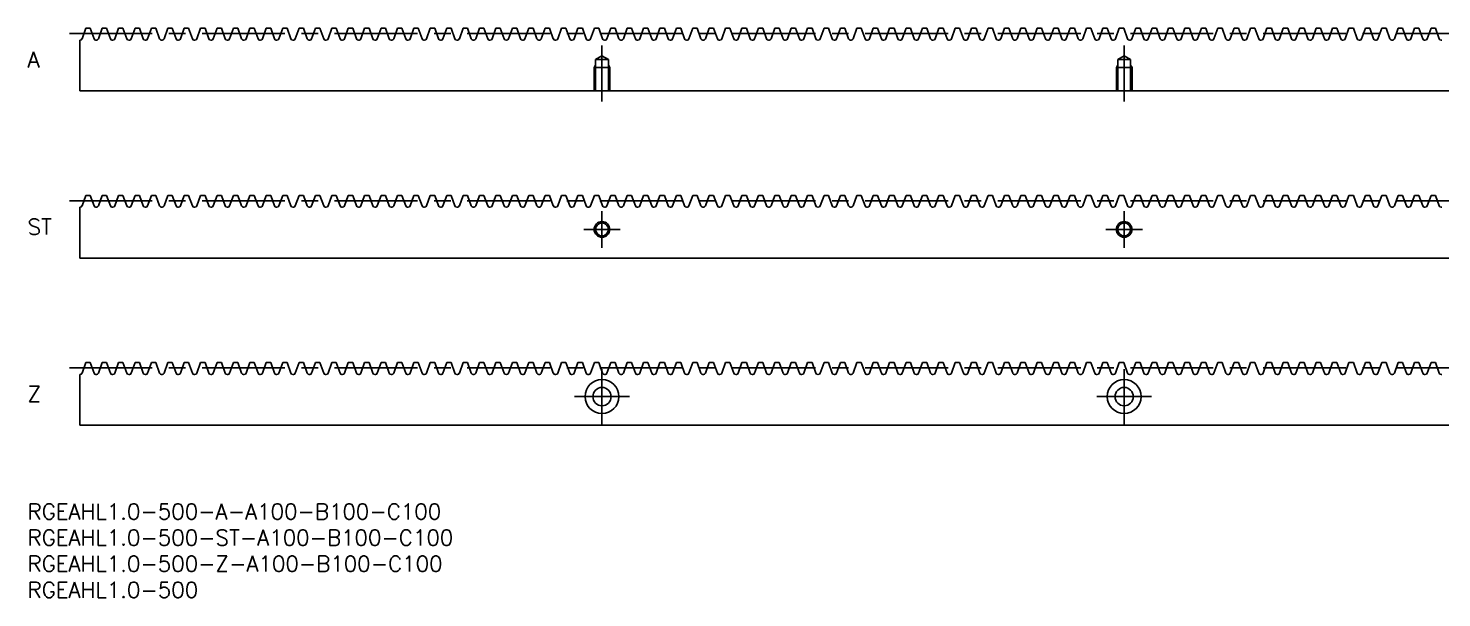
# Model space of a CAD drawing. Extents: x 0 to 537, y -18 to 91.
# Drawn here: x 0.1 to 270.8, y -18 to 91 of the extents above; entities that cross this region are included whole.
import ezdxf

# ---------------------------------------------------------------- set-up
doc = ezdxf.new("R2010")
doc.units = 0
doc.header["$LTSCALE"] = 0.5
doc.linetypes.add('CENTER', pattern=[50.8, 31.75, -6.35, 6.35, -6.35])
doc.linetypes.add('DASHED', pattern=[19.05, 12.7, -6.35])
for name, color, linetype in [('MSM_CENTER', 1, 'CENTER'), ('MSM_CONTINUOUS', 7, 'CONTINUOUS'), ('MSM_DASHED', 4, 'DASHED'), ('MSM_NARROW', 5, 'CONTINUOUS'), ('MSM_PART_NUMBER', 7, 'CONTINUOUS')]:
    doc.layers.add(name, color=color, linetype=linetype)
doc.styles.get("Standard").update_dxf_attribs({"font": 'txt.shx', "height": 3, "bigfont": 'bigfont.shx'})

# ---------------------------------------------------------------- blocks, each defined once
blk = doc.blocks.new('*U2')
at = {"layer": 'MSM_PART_NUMBER'}
blk.add_text('RGEAHL1.0-500-A-A100-B100-C100', height=3, dxfattribs=at).set_placement((0, -3))
blk = doc.blocks.new('*U3')
at = {"layer": 'MSM_PART_NUMBER'}
blk.add_text('RGEAHL1.0-500-ST-A100-B100-C100', height=3, dxfattribs=at).set_placement((0, -8))
blk = doc.blocks.new('*U5')
at = {"layer": 'MSM_PART_NUMBER'}
blk.add_text('Z', height=3, dxfattribs=at).set_placement((0, 19.5))
blk = doc.blocks.new('*U6')
at = {"layer": 'MSM_PART_NUMBER'}
blk.add_text('ST', height=3, dxfattribs=at).set_placement((0, 51.5))
blk = doc.blocks.new('*U7')
at = {"layer": 'MSM_PART_NUMBER'}
blk.add_text('A', height=3, dxfattribs=at).set_placement((0, 83.5))
blk = doc.blocks.new('*U8')
at = {"layer": 'MSM_PART_NUMBER'}
blk.add_text('RGEAHL1.0-500-Z-A100-B100-C100', height=3, dxfattribs=at).set_placement((0, -13))
blk = doc.blocks.new('*U9')
at = {"layer": 'MSM_PART_NUMBER'}
blk.add_text('RGEAHL1.0-500', height=3, dxfattribs=at).set_placement((0, -18))

msp = doc.modelspace()

# ---------------------------------------------------------------- linework, layer by layer
at = {"layer": 'MSM_CENTER'}
for p, q in [((8, 90), (511.51, 90)), ((110, 77), (110, 87.71)), ((210, 77), (210, 87.71)), ((8, 58), (511.51, 58)), ((110, 56), (110, 49)), ((210, 56), (210, 49)), ((106.5, 52.5), (113.5, 52.5)), ((206.5, 52.5), (213.5, 52.5)), ((8, 26), (511.51, 26)), ((110, 25.75), (110, 15.25)), ((210, 25.75), (210, 15.25)), ((104.75, 20.5), (115.25, 20.5)), ((204.75, 20.5), (215.25, 20.5))]:
    msp.add_line(p, q, dxfattribs=at)
at = {"layer": 'MSM_CONTINUOUS'}
for p, q in [((10.42, 89), (11.15, 91)), ((11.99, 91), (11.15, 91)), ((11.99, 91), (12.72, 89)), ((13.56, 89), (14.29, 91)), ((15.13, 91), (14.29, 91)), ((15.13, 91), (15.86, 89)), ((16.7, 89), (17.43, 91)), ((18.27, 91), (17.43, 91)), ((18.27, 91), (19, 89)), ((19.84, 89), (20.57, 91)), ((21.41, 91), (20.57, 91)), ((21.41, 91), (22.14, 89)), ((22.99, 89), (23.71, 91)), ((24.56, 91), (23.71, 91)), ((24.56, 91), (25.28, 89)), ((26.13, 89), (26.86, 91)), ((27.7, 91), (26.86, 91)), ((27.7, 91), (28.43, 89)), ((29.27, 89), (30, 91)), ((30.84, 91), (30, 91)), ((30.84, 91), (31.57, 89)), ((32.41, 89), (33.14, 91)), ((33.98, 91), (33.14, 91)), ((33.98, 91), (34.71, 89)), ((35.55, 89), (36.28, 91)), ((37.12, 91), (36.28, 91)), ((37.12, 91), (37.85, 89)), ((38.69, 89), (39.42, 91)), ((40.26, 91), (39.42, 91)), ((40.26, 91), (40.99, 89)), ((41.84, 89), (42.56, 91)), ((43.41, 91), (42.56, 91)), ((43.41, 91), (44.13, 89)), ((44.98, 89), (45.7, 91)), ((46.55, 91), (45.7, 91)), ((46.55, 91), (47.28, 89)), ((48.12, 89), (48.85, 91)), ((49.69, 91), (48.85, 91)), ((49.69, 91), (50.42, 89)), ((51.26, 89), (51.99, 91)), ((52.83, 91), (51.99, 91)), ((52.83, 91), (53.56, 89)), ((54.4, 89), (55.13, 91)), ((55.97, 91), (55.13, 91)), ((55.97, 91), (56.7, 89)), ((57.54, 89), (58.27, 91)), ((59.11, 91), (58.27, 91)), ((59.11, 91), (59.84, 89)), ((60.68, 89), (61.41, 91)), ((62.26, 91), (61.41, 91)), ((62.26, 91), (62.98, 89)), ((63.83, 89), (64.55, 91)), ((65.4, 91), (64.55, 91)), ((65.4, 91), (66.13, 89)), ((66.97, 89), (67.7, 91)), ((68.54, 91), (67.7, 91)), ((68.54, 91), (69.27, 89)), ((70.11, 89), (70.84, 91)), ((71.68, 91), (70.84, 91)), ((71.68, 91), (72.41, 89)), ((73.25, 89), (73.98, 91)), ((74.82, 91), (73.98, 91)), ((74.82, 91), (75.55, 89)), ((76.39, 89), (77.12, 91)), ((77.96, 91), (77.12, 91)), ((77.96, 91), (78.69, 89)), ((79.53, 89), (80.26, 91)), ((81.11, 91), (80.26, 91)), ((81.11, 91), (81.83, 89)), ((82.68, 89), (83.4, 91)), ((84.25, 91), (83.4, 91)), ((84.25, 91), (84.97, 89)), ((85.82, 89), (86.55, 91)), ((87.39, 91), (86.55, 91)), ((87.39, 91), (88.12, 89)), ((88.96, 89), (89.69, 91)), ((90.53, 91), (89.69, 91)), ((90.53, 91), (91.26, 89)), ((92.1, 89), (92.83, 91)), ((93.67, 91), (92.83, 91)), ((93.67, 91), (94.4, 89)), ((95.24, 89), (95.97, 91)), ((96.81, 91), (95.97, 91)), ((96.81, 91), (97.54, 89)), ((98.38, 89), (99.11, 91)), ((99.95, 91), (99.11, 91)), ((99.95, 91), (100.68, 89)), ((101.53, 89), (102.25, 91)), ((103.1, 91), (102.25, 91)), ((103.1, 91), (103.82, 89)), ((104.67, 89), (105.4, 91)), ((106.24, 91), (105.4, 91)), ((106.24, 91), (106.97, 89)), ((107.81, 89), (108.54, 91)), ((109.38, 91), (108.54, 91)), ((109.38, 91), (110.11, 89)), ((110.95, 89), (111.68, 91)), ((112.52, 91), (111.68, 91)), ((112.52, 91), (113.25, 89)), ((114.09, 89), (114.82, 91)), ((115.66, 91), (114.82, 91)), ((115.66, 91), (116.39, 89)), ((117.23, 89), (117.96, 91)), ((118.8, 91), (117.96, 91)), ((118.8, 91), (119.53, 89)), ((120.38, 89), (121.1, 91)), ((121.95, 91), (121.1, 91)), ((121.95, 91), (122.67, 89)), ((123.52, 89), (124.24, 91)), ((125.09, 91), (124.24, 91)), ((125.09, 91), (125.82, 89)), ((126.66, 89), (127.39, 91)), ((128.23, 91), (127.39, 91)), ((128.23, 91), (128.96, 89)), ((129.8, 89), (130.53, 91)), ((131.37, 91), (130.53, 91)), ((131.37, 91), (132.1, 89)), ((132.94, 89), (133.67, 91)), ((134.51, 91), (133.67, 91)), ((134.51, 91), (135.24, 89)), ((136.08, 89), (136.81, 91)), ((137.65, 91), (136.81, 91)), ((137.65, 91), (138.38, 89)), ((139.22, 89), (139.95, 91)), ((140.8, 91), (139.95, 91)), ((140.8, 91), (141.52, 89)), ((142.37, 89), (143.09, 91)), ((143.94, 91), (143.09, 91)), ((143.94, 91), (144.67, 89)), ((145.51, 89), (146.24, 91)), ((147.08, 91), (146.24, 91)), ((147.08, 91), (147.81, 89)), ((148.65, 89), (149.38, 91)), ((150.22, 91), (149.38, 91)), ((150.22, 91), (150.95, 89)), ((151.79, 89), (152.52, 91)), ((153.36, 91), (152.52, 91)), ((153.36, 91), (154.09, 89)), ((154.93, 89), (155.66, 91)), ((156.5, 91), (155.66, 91)), ((156.5, 91), (157.23, 89)), ((158.07, 89), (158.8, 91)), ((159.65, 91), (158.8, 91)), ((159.65, 91), (160.37, 89)), ((161.22, 89), (161.94, 91)), ((162.79, 91), (161.94, 91)), ((162.79, 91), (163.51, 89)), ((164.36, 89), (165.09, 91)), ((165.93, 91), (165.09, 91)), ((165.93, 91), (166.66, 89)), ((167.5, 89), (168.23, 91)), ((169.07, 91), (168.23, 91)), ((169.07, 91), (169.8, 89)), ((170.64, 89), (171.37, 91)), ((172.21, 91), (171.37, 91)), ((172.21, 91), (172.94, 89)), ((173.78, 89), (174.51, 91)), ((175.35, 91), (174.51, 91)), ((175.35, 91), (176.08, 89)), ((176.92, 89), (177.65, 91)), ((178.49, 91), (177.65, 91)), ((178.49, 91), (179.22, 89)), ((180.07, 89), (180.79, 91)), ((181.64, 91), (180.79, 91)), ((181.64, 91), (182.36, 89)), ((183.21, 89), (183.94, 91)), ((184.78, 91), (183.94, 91)), ((184.78, 91), (185.51, 89)), ((186.35, 89), (187.08, 91)), ((187.92, 91), (187.08, 91)), ((187.92, 91), (188.65, 89)), ((189.49, 89), (190.22, 91)), ((191.06, 91), (190.22, 91)), ((191.06, 91), (191.79, 89)), ((192.63, 89), (193.36, 91)), ((194.2, 91), (193.36, 91)), ((194.2, 91), (194.93, 89)), ((195.77, 89), (196.5, 91)), ((197.34, 91), (196.5, 91)), ((197.34, 91), (198.07, 89)), ((198.92, 89), (199.64, 91)), ((200.49, 91), (199.64, 91)), ((200.49, 91), (201.21, 89)), ((202.06, 89), (202.78, 91)), ((203.63, 91), (202.78, 91)), ((203.63, 91), (204.36, 89)), ((205.2, 89), (205.93, 91)), ((206.77, 91), (205.93, 91)), ((206.77, 91), (207.5, 89)), ((208.34, 89), (209.07, 91)), ((209.91, 91), (209.07, 91)), ((209.91, 91), (210.64, 89)), ((211.48, 89), (212.21, 91)), ((213.05, 91), (212.21, 91)), ((213.05, 91), (213.78, 89)), ((214.62, 89), (215.35, 91)), ((216.19, 91), (215.35, 91)), ((216.19, 91), (216.92, 89)), ((217.76, 89), (218.49, 91)), ((219.34, 91), (218.49, 91)), ((219.34, 91), (220.06, 89)), ((220.91, 89), (221.63, 91)), ((222.48, 91), (221.63, 91)), ((222.48, 91), (223.21, 89)), ((224.05, 89), (224.78, 91)), ((225.62, 91), (224.78, 91)), ((225.62, 91), (226.35, 89)), ((227.19, 89), (227.92, 91)), ((228.76, 91), (227.92, 91)), ((228.76, 91), (229.49, 89)), ((230.33, 89), (231.06, 91)), ((231.9, 91), (231.06, 91)), ((231.9, 91), (232.63, 89)), ((233.47, 89), (234.2, 91)), ((235.04, 91), (234.2, 91)), ((235.04, 91), (235.77, 89)), ((236.61, 89), (237.34, 91)), ((238.19, 91), (237.34, 91)), ((238.19, 91), (238.91, 89)), ((239.76, 89), (240.48, 91)), ((241.33, 91), (240.48, 91)), ((241.33, 91), (242.05, 89)), ((242.9, 89), (243.63, 91)), ((244.47, 91), (243.63, 91)), ((244.47, 91), (245.2, 89)), ((246.04, 89), (246.77, 91)), ((247.61, 91), (246.77, 91)), ((247.61, 91), (248.34, 89)), ((249.18, 89), (249.91, 91)), ((250.75, 91), (249.91, 91)), ((250.75, 91), (251.48, 89)), ((252.32, 89), (253.05, 91)), ((253.89, 91), (253.05, 91)), ((253.89, 91), (254.62, 89)), ((255.46, 89), (256.19, 91)), ((257.03, 91), (256.19, 91)), ((257.03, 91), (257.76, 89)), ((258.61, 89), (259.33, 91)), ((260.18, 91), (259.33, 91)), ((260.18, 91), (260.9, 89)), ((261.75, 89), (262.48, 91)), ((263.32, 91), (262.48, 91)), ((263.32, 91), (264.05, 89)), ((264.89, 89), (265.62, 91)), ((266.46, 91), (265.62, 91)), ((266.46, 91), (267.19, 89)), ((268.03, 89), (268.76, 91)), ((269.6, 91), (268.76, 91)), ((269.6, 91), (270.33, 89)), ((10, 88.75), (10.06, 88.75)), ((10, 88.75), (10, 79)), ((13.08, 88.75), (13.2, 88.75)), ((16.22, 88.75), (16.35, 88.75)), ((19.36, 88.75), (19.49, 88.75)), ((22.5, 88.75), (22.63, 88.75)), ((25.64, 88.75), (25.77, 88.75)), ((28.78, 88.75), (28.91, 88.75)), ((31.92, 88.75), (32.05, 88.75)), ((35.07, 88.75), (35.19, 88.75)), ((38.21, 88.75), (38.34, 88.75)), ((41.35, 88.75), (41.48, 88.75)), ((44.49, 88.75), (44.62, 88.75)), ((47.63, 88.75), (47.76, 88.75)), ((50.77, 88.75), (50.9, 88.75)), ((53.92, 88.75), (54.04, 88.75)), ((57.06, 88.75), (57.19, 88.75)), ((60.2, 88.75), (60.33, 88.75)), ((63.34, 88.75), (63.47, 88.75)), ((66.48, 88.75), (66.61, 88.75)), ((69.62, 88.75), (69.75, 88.75)), ((72.77, 88.75), (72.89, 88.75)), ((75.91, 88.75), (76.04, 88.75)), ((79.05, 88.75), (79.18, 88.75)), ((82.19, 88.75), (82.32, 88.75)), ((85.33, 88.75), (85.46, 88.75)), ((88.47, 88.75), (88.6, 88.75)), ((91.62, 88.75), (91.74, 88.75)), ((94.76, 88.75), (94.89, 88.75)), ((97.9, 88.75), (98.03, 88.75)), ((101.04, 88.75), (101.17, 88.75)), ((104.18, 88.75), (104.31, 88.75)), ((107.32, 88.75), (107.45, 88.75)), ((110.46, 88.75), (110.59, 88.75)), ((113.61, 88.75), (113.73, 88.75)), ((116.75, 88.75), (116.88, 88.75)), ((119.89, 88.75), (120.02, 88.75)), ((123.03, 88.75), (123.16, 88.75)), ((126.17, 88.75), (126.3, 88.75)), ((129.31, 88.75), (129.44, 88.75)), ((132.46, 88.75), (132.58, 88.75)), ((135.6, 88.75), (135.73, 88.75)), ((138.74, 88.75), (138.87, 88.75)), ((141.88, 88.75), (142.01, 88.75)), ((145.02, 88.75), (145.15, 88.75)), ((148.16, 88.75), (148.29, 88.75)), ((151.31, 88.75), (151.43, 88.75)), ((154.45, 88.75), (154.58, 88.75)), ((157.59, 88.75), (157.72, 88.75)), ((160.73, 88.75), (160.86, 88.75)), ((163.87, 88.75), (164, 88.75)), ((167.01, 88.75), (167.14, 88.75)), ((170.16, 88.75), (170.28, 88.75)), ((173.3, 88.75), (173.43, 88.75)), ((176.44, 88.75), (176.57, 88.75)), ((179.58, 88.75), (179.71, 88.75)), ((182.72, 88.75), (182.85, 88.75)), ((185.86, 88.75), (185.99, 88.75)), ((189, 88.75), (189.13, 88.75)), ((192.15, 88.75), (192.27, 88.75)), ((195.29, 88.75), (195.42, 88.75)), ((198.43, 88.75), (198.56, 88.75)), ((201.57, 88.75), (201.7, 88.75)), ((204.71, 88.75), (204.84, 88.75)), ((207.85, 88.75), (207.98, 88.75)), ((211, 88.75), (211.12, 88.75)), ((214.14, 88.75), (214.27, 88.75)), ((217.28, 88.75), (217.41, 88.75)), ((220.42, 88.75), (220.55, 88.75)), ((223.56, 88.75), (223.69, 88.75)), ((226.7, 88.75), (226.83, 88.75)), ((229.85, 88.75), (229.97, 88.75)), ((232.99, 88.75), (233.12, 88.75)), ((236.13, 88.75), (236.26, 88.75)), ((239.27, 88.75), (239.4, 88.75)), ((242.41, 88.75), (242.54, 88.75)), ((245.55, 88.75), (245.68, 88.75)), ((248.7, 88.75), (248.82, 88.75)), ((251.84, 88.75), (251.97, 88.75)), ((254.98, 88.75), (255.11, 88.75)), ((258.12, 88.75), (258.25, 88.75)), ((261.26, 88.75), (261.39, 88.75)), ((264.4, 88.75), (264.53, 88.75)), ((267.54, 88.75), (267.67, 88.75)), ((270.69, 88.75), (270.81, 88.75)), ((10, 79), (509.51, 79)), ((10.42, 57), (11.15, 59)), ((11.99, 59), (11.15, 59)), ((11.99, 59), (12.72, 57)), ((13.56, 57), (14.29, 59)), ((15.13, 59), (14.29, 59)), ((15.13, 59), (15.86, 57)), ((16.7, 57), (17.43, 59)), ((18.27, 59), (17.43, 59)), ((18.27, 59), (19, 57)), ((19.84, 57), (20.57, 59)), ((21.41, 59), (20.57, 59)), ((21.41, 59), (22.14, 57)), ((22.99, 57), (23.71, 59)), ((24.56, 59), (23.71, 59)), ((24.56, 59), (25.28, 57)), ((26.13, 57), (26.86, 59)), ((27.7, 59), (26.86, 59)), ((27.7, 59), (28.43, 57)), ((29.27, 57), (30, 59)), ((30.84, 59), (30, 59)), ((30.84, 59), (31.57, 57)), ((32.41, 57), (33.14, 59)), ((33.98, 59), (33.14, 59)), ((33.98, 59), (34.71, 57)), ((35.55, 57), (36.28, 59)), ((37.12, 59), (36.28, 59)), ((37.12, 59), (37.85, 57)), ((38.69, 57), (39.42, 59)), ((40.26, 59), (39.42, 59)), ((40.26, 59), (40.99, 57)), ((41.84, 57), (42.56, 59)), ((43.41, 59), (42.56, 59)), ((43.41, 59), (44.13, 57)), ((44.98, 57), (45.7, 59)), ((46.55, 59), (45.7, 59)), ((46.55, 59), (47.28, 57)), ((48.12, 57), (48.85, 59)), ((49.69, 59), (48.85, 59)), ((49.69, 59), (50.42, 57)), ((51.26, 57), (51.99, 59)), ((52.83, 59), (51.99, 59)), ((52.83, 59), (53.56, 57)), ((54.4, 57), (55.13, 59)), ((55.97, 59), (55.13, 59)), ((55.97, 59), (56.7, 57)), ((57.54, 57), (58.27, 59)), ((59.11, 59), (58.27, 59)), ((59.11, 59), (59.84, 57)), ((60.68, 57), (61.41, 59)), ((62.26, 59), (61.41, 59)), ((62.26, 59), (62.98, 57)), ((63.83, 57), (64.55, 59)), ((65.4, 59), (64.55, 59)), ((65.4, 59), (66.13, 57)), ((66.97, 57), (67.7, 59)), ((68.54, 59), (67.7, 59)), ((68.54, 59), (69.27, 57)), ((70.11, 57), (70.84, 59)), ((71.68, 59), (70.84, 59)), ((71.68, 59), (72.41, 57)), ((73.25, 57), (73.98, 59)), ((74.82, 59), (73.98, 59)), ((74.82, 59), (75.55, 57)), ((76.39, 57), (77.12, 59)), ((77.96, 59), (77.12, 59)), ((77.96, 59), (78.69, 57)), ((79.53, 57), (80.26, 59)), ((81.11, 59), (80.26, 59)), ((81.11, 59), (81.83, 57)), ((82.68, 57), (83.4, 59)), ((84.25, 59), (83.4, 59)), ((84.25, 59), (84.97, 57)), ((85.82, 57), (86.55, 59)), ((87.39, 59), (86.55, 59)), ((87.39, 59), (88.12, 57)), ((88.96, 57), (89.69, 59)), ((90.53, 59), (89.69, 59)), ((90.53, 59), (91.26, 57)), ((92.1, 57), (92.83, 59)), ((93.67, 59), (92.83, 59)), ((93.67, 59), (94.4, 57)), ((95.24, 57), (95.97, 59)), ((96.81, 59), (95.97, 59)), ((96.81, 59), (97.54, 57)), ((98.38, 57), (99.11, 59)), ((99.95, 59), (99.11, 59)), ((99.95, 59), (100.68, 57)), ((101.53, 57), (102.25, 59)), ((103.1, 59), (102.25, 59)), ((103.1, 59), (103.82, 57)), ((104.67, 57), (105.4, 59)), ((106.24, 59), (105.4, 59)), ((106.24, 59), (106.97, 57)), ((107.81, 57), (108.54, 59)), ((109.38, 59), (108.54, 59)), ((109.38, 59), (110.11, 57)), ((110.95, 57), (111.68, 59)), ((112.52, 59), (111.68, 59)), ((112.52, 59), (113.25, 57)), ((114.09, 57), (114.82, 59)), ((115.66, 59), (114.82, 59)), ((115.66, 59), (116.39, 57)), ((117.23, 57), (117.96, 59)), ((118.8, 59), (117.96, 59)), ((118.8, 59), (119.53, 57)), ((120.38, 57), (121.1, 59)), ((121.95, 59), (121.1, 59)), ((121.95, 59), (122.67, 57)), ((123.52, 57), (124.24, 59)), ((125.09, 59), (124.24, 59)), ((125.09, 59), (125.82, 57)), ((126.66, 57), (127.39, 59)), ((128.23, 59), (127.39, 59)), ((128.23, 59), (128.96, 57)), ((129.8, 57), (130.53, 59)), ((131.37, 59), (130.53, 59)), ((131.37, 59), (132.1, 57)), ((132.94, 57), (133.67, 59)), ((134.51, 59), (133.67, 59)), ((134.51, 59), (135.24, 57)), ((136.08, 57), (136.81, 59)), ((137.65, 59), (136.81, 59)), ((137.65, 59), (138.38, 57)), ((139.22, 57), (139.95, 59)), ((140.8, 59), (139.95, 59)), ((140.8, 59), (141.52, 57)), ((142.37, 57), (143.09, 59)), ((143.94, 59), (143.09, 59)), ((143.94, 59), (144.67, 57)), ((145.51, 57), (146.24, 59)), ((147.08, 59), (146.24, 59)), ((147.08, 59), (147.81, 57)), ((148.65, 57), (149.38, 59)), ((150.22, 59), (149.38, 59)), ((150.22, 59), (150.95, 57)), ((151.79, 57), (152.52, 59)), ((153.36, 59), (152.52, 59)), ((153.36, 59), (154.09, 57)), ((154.93, 57), (155.66, 59)), ((156.5, 59), (155.66, 59)), ((156.5, 59), (157.23, 57)), ((158.07, 57), (158.8, 59)), ((159.65, 59), (158.8, 59)), ((159.65, 59), (160.37, 57)), ((161.22, 57), (161.94, 59)), ((162.79, 59), (161.94, 59)), ((162.79, 59), (163.51, 57)), ((164.36, 57), (165.09, 59)), ((165.93, 59), (165.09, 59)), ((165.93, 59), (166.66, 57)), ((167.5, 57), (168.23, 59)), ((169.07, 59), (168.23, 59)), ((169.07, 59), (169.8, 57)), ((170.64, 57), (171.37, 59)), ((172.21, 59), (171.37, 59)), ((172.21, 59), (172.94, 57)), ((173.78, 57), (174.51, 59)), ((175.35, 59), (174.51, 59)), ((175.35, 59), (176.08, 57)), ((176.92, 57), (177.65, 59)), ((178.49, 59), (177.65, 59)), ((178.49, 59), (179.22, 57)), ((180.07, 57), (180.79, 59)), ((181.64, 59), (180.79, 59)), ((181.64, 59), (182.36, 57)), ((183.21, 57), (183.94, 59)), ((184.78, 59), (183.94, 59)), ((184.78, 59), (185.51, 57)), ((186.35, 57), (187.08, 59)), ((187.92, 59), (187.08, 59)), ((187.92, 59), (188.65, 57)), ((189.49, 57), (190.22, 59)), ((191.06, 59), (190.22, 59)), ((191.06, 59), (191.79, 57)), ((192.63, 57), (193.36, 59)), ((194.2, 59), (193.36, 59)), ((194.2, 59), (194.93, 57)), ((195.77, 57), (196.5, 59)), ((197.34, 59), (196.5, 59)), ((197.34, 59), (198.07, 57)), ((198.92, 57), (199.64, 59)), ((200.49, 59), (199.64, 59)), ((200.49, 59), (201.21, 57)), ((202.06, 57), (202.78, 59)), ((203.63, 59), (202.78, 59)), ((203.63, 59), (204.36, 57)), ((205.2, 57), (205.93, 59)), ((206.77, 59), (205.93, 59)), ((206.77, 59), (207.5, 57)), ((208.34, 57), (209.07, 59)), ((209.91, 59), (209.07, 59)), ((209.91, 59), (210.64, 57)), ((211.48, 57), (212.21, 59)), ((213.05, 59), (212.21, 59)), ((213.05, 59), (213.78, 57)), ((214.62, 57), (215.35, 59)), ((216.19, 59), (215.35, 59)), ((216.19, 59), (216.92, 57)), ((217.76, 57), (218.49, 59)), ((219.34, 59), (218.49, 59)), ((219.34, 59), (220.06, 57)), ((220.91, 57), (221.63, 59)), ((222.48, 59), (221.63, 59)), ((222.48, 59), (223.21, 57)), ((224.05, 57), (224.78, 59)), ((225.62, 59), (224.78, 59)), ((225.62, 59), (226.35, 57)), ((227.19, 57), (227.92, 59)), ((228.76, 59), (227.92, 59)), ((228.76, 59), (229.49, 57)), ((230.33, 57), (231.06, 59)), ((231.9, 59), (231.06, 59)), ((231.9, 59), (232.63, 57)), ((233.47, 57), (234.2, 59)), ((235.04, 59), (234.2, 59)), ((235.04, 59), (235.77, 57)), ((236.61, 57), (237.34, 59)), ((238.19, 59), (237.34, 59)), ((238.19, 59), (238.91, 57)), ((239.76, 57), (240.48, 59)), ((241.33, 59), (240.48, 59)), ((241.33, 59), (242.05, 57)), ((242.9, 57), (243.63, 59)), ((244.47, 59), (243.63, 59)), ((244.47, 59), (245.2, 57)), ((246.04, 57), (246.77, 59)), ((247.61, 59), (246.77, 59)), ((247.61, 59), (248.34, 57)), ((249.18, 57), (249.91, 59)), ((250.75, 59), (249.91, 59)), ((250.75, 59), (251.48, 57)), ((252.32, 57), (253.05, 59)), ((253.89, 59), (253.05, 59)), ((253.89, 59), (254.62, 57)), ((255.46, 57), (256.19, 59)), ((257.03, 59), (256.19, 59)), ((257.03, 59), (257.76, 57)), ((258.61, 57), (259.33, 59)), ((260.18, 59), (259.33, 59)), ((260.18, 59), (260.9, 57)), ((261.75, 57), (262.48, 59)), ((263.32, 59), (262.48, 59)), ((263.32, 59), (264.05, 57)), ((264.89, 57), (265.62, 59)), ((266.46, 59), (265.62, 59)), ((266.46, 59), (267.19, 57)), ((268.03, 57), (268.76, 59)), ((269.6, 59), (268.76, 59)), ((269.6, 59), (270.33, 57)), ((10, 56.75), (10.06, 56.75)), ((10, 56.75), (10, 47)), ((13.08, 56.75), (13.2, 56.75)), ((16.22, 56.75), (16.35, 56.75)), ((19.36, 56.75), (19.49, 56.75)), ((22.5, 56.75), (22.63, 56.75)), ((25.64, 56.75), (25.77, 56.75)), ((28.78, 56.75), (28.91, 56.75)), ((31.92, 56.75), (32.05, 56.75)), ((35.07, 56.75), (35.19, 56.75)), ((38.21, 56.75), (38.34, 56.75)), ((41.35, 56.75), (41.48, 56.75)), ((44.49, 56.75), (44.62, 56.75)), ((47.63, 56.75), (47.76, 56.75)), ((50.77, 56.75), (50.9, 56.75)), ((53.92, 56.75), (54.04, 56.75)), ((57.06, 56.75), (57.19, 56.75)), ((60.2, 56.75), (60.33, 56.75)), ((63.34, 56.75), (63.47, 56.75)), ((66.48, 56.75), (66.61, 56.75)), ((69.62, 56.75), (69.75, 56.75)), ((72.77, 56.75), (72.89, 56.75)), ((75.91, 56.75), (76.04, 56.75)), ((79.05, 56.75), (79.18, 56.75)), ((82.19, 56.75), (82.32, 56.75)), ((85.33, 56.75), (85.46, 56.75)), ((88.47, 56.75), (88.6, 56.75)), ((91.62, 56.75), (91.74, 56.75)), ((94.76, 56.75), (94.89, 56.75)), ((97.9, 56.75), (98.03, 56.75)), ((101.04, 56.75), (101.17, 56.75)), ((104.18, 56.75), (104.31, 56.75)), ((107.32, 56.75), (107.45, 56.75)), ((110.46, 56.75), (110.59, 56.75)), ((113.61, 56.75), (113.73, 56.75)), ((116.75, 56.75), (116.88, 56.75)), ((119.89, 56.75), (120.02, 56.75)), ((123.03, 56.75), (123.16, 56.75)), ((126.17, 56.75), (126.3, 56.75)), ((129.31, 56.75), (129.44, 56.75)), ((132.46, 56.75), (132.58, 56.75)), ((135.6, 56.75), (135.73, 56.75)), ((138.74, 56.75), (138.87, 56.75)), ((141.88, 56.75), (142.01, 56.75)), ((145.02, 56.75), (145.15, 56.75)), ((148.16, 56.75), (148.29, 56.75)), ((151.31, 56.75), (151.43, 56.75)), ((154.45, 56.75), (154.58, 56.75)), ((157.59, 56.75), (157.72, 56.75)), ((160.73, 56.75), (160.86, 56.75)), ((163.87, 56.75), (164, 56.75)), ((167.01, 56.75), (167.14, 56.75)), ((170.16, 56.75), (170.28, 56.75)), ((173.3, 56.75), (173.43, 56.75)), ((176.44, 56.75), (176.57, 56.75)), ((179.58, 56.75), (179.71, 56.75)), ((182.72, 56.75), (182.85, 56.75)), ((185.86, 56.75), (185.99, 56.75)), ((189, 56.75), (189.13, 56.75)), ((192.15, 56.75), (192.27, 56.75)), ((195.29, 56.75), (195.42, 56.75)), ((198.43, 56.75), (198.56, 56.75)), ((201.57, 56.75), (201.7, 56.75)), ((204.71, 56.75), (204.84, 56.75)), ((207.85, 56.75), (207.98, 56.75)), ((211, 56.75), (211.12, 56.75)), ((214.14, 56.75), (214.27, 56.75)), ((217.28, 56.75), (217.41, 56.75)), ((220.42, 56.75), (220.55, 56.75)), ((223.56, 56.75), (223.69, 56.75)), ((226.7, 56.75), (226.83, 56.75)), ((229.85, 56.75), (229.97, 56.75)), ((232.99, 56.75), (233.12, 56.75)), ((236.13, 56.75), (236.26, 56.75)), ((239.27, 56.75), (239.4, 56.75)), ((242.41, 56.75), (242.54, 56.75)), ((245.55, 56.75), (245.68, 56.75)), ((248.7, 56.75), (248.82, 56.75)), ((251.84, 56.75), (251.97, 56.75)), ((254.98, 56.75), (255.11, 56.75)), ((258.12, 56.75), (258.25, 56.75)), ((261.26, 56.75), (261.39, 56.75)), ((264.4, 56.75), (264.53, 56.75)), ((267.54, 56.75), (267.67, 56.75)), ((270.69, 56.75), (270.81, 56.75)), ((10, 47), (509.51, 47)), ((10, 24.75), (10.06, 24.75)), ((10, 24.75), (10, 15)), ((10.42, 25), (11.15, 27)), ((11.99, 27), (11.15, 27)), ((11.99, 27), (12.72, 25)), ((13.08, 24.75), (13.2, 24.75)), ((13.56, 25), (14.29, 27)), ((15.13, 27), (14.29, 27)), ((15.13, 27), (15.86, 25)), ((16.22, 24.75), (16.35, 24.75)), ((16.7, 25), (17.43, 27)), ((18.27, 27), (17.43, 27)), ((18.27, 27), (19, 25)), ((19.36, 24.75), (19.49, 24.75)), ((19.84, 25), (20.57, 27)), ((21.41, 27), (20.57, 27)), ((21.41, 27), (22.14, 25)), ((22.5, 24.75), (22.63, 24.75)), ((22.99, 25), (23.71, 27)), ((24.56, 27), (23.71, 27)), ((24.56, 27), (25.28, 25)), ((25.64, 24.75), (25.77, 24.75)), ((26.13, 25), (26.86, 27)), ((27.7, 27), (26.86, 27)), ((27.7, 27), (28.43, 25)), ((28.78, 24.75), (28.91, 24.75)), ((29.27, 25), (30, 27)), ((30.84, 27), (30, 27)), ((30.84, 27), (31.57, 25)), ((31.92, 24.75), (32.05, 24.75)), ((32.41, 25), (33.14, 27)), ((33.98, 27), (33.14, 27)), ((33.98, 27), (34.71, 25)), ((35.07, 24.75), (35.19, 24.75)), ((35.55, 25), (36.28, 27)), ((37.12, 27), (36.28, 27)), ((37.12, 27), (37.85, 25)), ((38.21, 24.75), (38.34, 24.75)), ((38.69, 25), (39.42, 27)), ((40.26, 27), (39.42, 27)), ((40.26, 27), (40.99, 25)), ((41.35, 24.75), (41.48, 24.75)), ((41.84, 25), (42.56, 27)), ((43.41, 27), (42.56, 27)), ((43.41, 27), (44.13, 25)), ((44.49, 24.75), (44.62, 24.75)), ((44.98, 25), (45.7, 27)), ((46.55, 27), (45.7, 27)), ((46.55, 27), (47.28, 25)), ((47.63, 24.75), (47.76, 24.75)), ((48.12, 25), (48.85, 27)), ((49.69, 27), (48.85, 27)), ((49.69, 27), (50.42, 25)), ((50.77, 24.75), (50.9, 24.75)), ((51.26, 25), (51.99, 27)), ((52.83, 27), (51.99, 27)), ((52.83, 27), (53.56, 25)), ((53.92, 24.75), (54.04, 24.75)), ((54.4, 25), (55.13, 27)), ((55.97, 27), (55.13, 27)), ((55.97, 27), (56.7, 25)), ((57.06, 24.75), (57.19, 24.75)), ((57.54, 25), (58.27, 27)), ((59.11, 27), (58.27, 27)), ((59.11, 27), (59.84, 25)), ((60.2, 24.75), (60.33, 24.75)), ((60.68, 25), (61.41, 27)), ((62.26, 27), (61.41, 27)), ((62.26, 27), (62.98, 25)), ((63.34, 24.75), (63.47, 24.75)), ((63.83, 25), (64.55, 27)), ((65.4, 27), (64.55, 27)), ((65.4, 27), (66.13, 25)), ((66.48, 24.75), (66.61, 24.75)), ((66.97, 25), (67.7, 27)), ((68.54, 27), (67.7, 27)), ((68.54, 27), (69.27, 25)), ((69.62, 24.75), (69.75, 24.75)), ((70.11, 25), (70.84, 27)), ((71.68, 27), (70.84, 27)), ((71.68, 27), (72.41, 25)), ((72.77, 24.75), (72.89, 24.75)), ((73.25, 25), (73.98, 27)), ((74.82, 27), (73.98, 27)), ((74.82, 27), (75.55, 25)), ((75.91, 24.75), (76.04, 24.75)), ((76.39, 25), (77.12, 27)), ((77.96, 27), (77.12, 27)), ((77.96, 27), (78.69, 25)), ((79.05, 24.75), (79.18, 24.75)), ((79.53, 25), (80.26, 27)), ((81.11, 27), (80.26, 27)), ((81.11, 27), (81.83, 25)), ((82.19, 24.75), (82.32, 24.75)), ((82.68, 25), (83.4, 27)), ((84.25, 27), (83.4, 27)), ((84.25, 27), (84.97, 25)), ((85.33, 24.75), (85.46, 24.75)), ((85.82, 25), (86.55, 27)), ((87.39, 27), (86.55, 27)), ((87.39, 27), (88.12, 25)), ((88.47, 24.75), (88.6, 24.75)), ((88.96, 25), (89.69, 27)), ((90.53, 27), (89.69, 27)), ((90.53, 27), (91.26, 25)), ((91.62, 24.75), (91.74, 24.75)), ((92.1, 25), (92.83, 27)), ((93.67, 27), (92.83, 27)), ((93.67, 27), (94.4, 25)), ((94.76, 24.75), (94.89, 24.75)), ((95.24, 25), (95.97, 27)), ((96.81, 27), (95.97, 27)), ((96.81, 27), (97.54, 25)), ((97.9, 24.75), (98.03, 24.75)), ((98.38, 25), (99.11, 27)), ((99.95, 27), (99.11, 27)), ((99.95, 27), (100.68, 25)), ((101.04, 24.75), (101.17, 24.75)), ((101.53, 25), (102.25, 27)), ((103.1, 27), (102.25, 27)), ((103.1, 27), (103.82, 25)), ((104.18, 24.75), (104.31, 24.75)), ((104.67, 25), (105.4, 27)), ((106.24, 27), (105.4, 27)), ((106.24, 27), (106.97, 25)), ((107.32, 24.75), (107.45, 24.75)), ((107.81, 25), (108.54, 27)), ((109.38, 27), (108.54, 27)), ((109.38, 27), (110.11, 25)), ((110.46, 24.75), (110.59, 24.75)), ((110.95, 25), (111.68, 27)), ((112.52, 27), (111.68, 27)), ((112.52, 27), (113.25, 25)), ((113.61, 24.75), (113.73, 24.75)), ((114.09, 25), (114.82, 27)), ((115.66, 27), (114.82, 27)), ((115.66, 27), (116.39, 25)), ((116.75, 24.75), (116.88, 24.75)), ((117.23, 25), (117.96, 27)), ((118.8, 27), (117.96, 27)), ((118.8, 27), (119.53, 25)), ((119.89, 24.75), (120.02, 24.75)), ((120.38, 25), (121.1, 27)), ((121.95, 27), (121.1, 27)), ((121.95, 27), (122.67, 25)), ((123.03, 24.75), (123.16, 24.75)), ((123.52, 25), (124.24, 27)), ((125.09, 27), (124.24, 27)), ((125.09, 27), (125.82, 25)), ((126.17, 24.75), (126.3, 24.75)), ((126.66, 25), (127.39, 27)), ((128.23, 27), (127.39, 27)), ((128.23, 27), (128.96, 25)), ((129.31, 24.75), (129.44, 24.75)), ((129.8, 25), (130.53, 27)), ((131.37, 27), (130.53, 27)), ((131.37, 27), (132.1, 25)), ((132.46, 24.75), (132.58, 24.75)), ((132.94, 25), (133.67, 27)), ((134.51, 27), (133.67, 27)), ((134.51, 27), (135.24, 25)), ((135.6, 24.75), (135.73, 24.75)), ((136.08, 25), (136.81, 27)), ((137.65, 27), (136.81, 27)), ((137.65, 27), (138.38, 25)), ((138.74, 24.75), (138.87, 24.75)), ((139.22, 25), (139.95, 27)), ((140.8, 27), (139.95, 27)), ((140.8, 27), (141.52, 25)), ((141.88, 24.75), (142.01, 24.75)), ((142.37, 25), (143.09, 27)), ((143.94, 27), (143.09, 27)), ((143.94, 27), (144.67, 25)), ((145.02, 24.75), (145.15, 24.75)), ((145.51, 25), (146.24, 27)), ((147.08, 27), (146.24, 27)), ((147.08, 27), (147.81, 25)), ((148.16, 24.75), (148.29, 24.75)), ((148.65, 25), (149.38, 27)), ((150.22, 27), (149.38, 27)), ((150.22, 27), (150.95, 25)), ((151.31, 24.75), (151.43, 24.75)), ((151.79, 25), (152.52, 27)), ((153.36, 27), (152.52, 27)), ((153.36, 27), (154.09, 25)), ((154.45, 24.75), (154.58, 24.75)), ((154.93, 25), (155.66, 27)), ((156.5, 27), (155.66, 27)), ((156.5, 27), (157.23, 25)), ((157.59, 24.75), (157.72, 24.75)), ((158.07, 25), (158.8, 27)), ((159.65, 27), (158.8, 27)), ((159.65, 27), (160.37, 25)), ((160.73, 24.75), (160.86, 24.75)), ((161.22, 25), (161.94, 27)), ((162.79, 27), (161.94, 27)), ((162.79, 27), (163.51, 25)), ((163.87, 24.75), (164, 24.75)), ((164.36, 25), (165.09, 27)), ((165.93, 27), (165.09, 27)), ((165.93, 27), (166.66, 25)), ((167.01, 24.75), (167.14, 24.75)), ((167.5, 25), (168.23, 27)), ((169.07, 27), (168.23, 27)), ((169.07, 27), (169.8, 25)), ((170.16, 24.75), (170.28, 24.75)), ((170.64, 25), (171.37, 27)), ((172.21, 27), (171.37, 27)), ((172.21, 27), (172.94, 25)), ((173.3, 24.75), (173.43, 24.75)), ((173.78, 25), (174.51, 27)), ((175.35, 27), (174.51, 27)), ((175.35, 27), (176.08, 25)), ((176.44, 24.75), (176.57, 24.75)), ((176.92, 25), (177.65, 27)), ((178.49, 27), (177.65, 27)), ((178.49, 27), (179.22, 25)), ((179.58, 24.75), (179.71, 24.75)), ((180.07, 25), (180.79, 27)), ((181.64, 27), (180.79, 27)), ((181.64, 27), (182.36, 25)), ((182.72, 24.75), (182.85, 24.75)), ((183.21, 25), (183.94, 27)), ((184.78, 27), (183.94, 27)), ((184.78, 27), (185.51, 25)), ((185.86, 24.75), (185.99, 24.75)), ((186.35, 25), (187.08, 27)), ((187.92, 27), (187.08, 27)), ((187.92, 27), (188.65, 25)), ((189, 24.75), (189.13, 24.75)), ((189.49, 25), (190.22, 27)), ((191.06, 27), (190.22, 27)), ((191.06, 27), (191.79, 25)), ((192.15, 24.75), (192.27, 24.75)), ((192.63, 25), (193.36, 27)), ((194.2, 27), (193.36, 27)), ((194.2, 27), (194.93, 25)), ((195.29, 24.75), (195.42, 24.75)), ((195.77, 25), (196.5, 27)), ((197.34, 27), (196.5, 27)), ((197.34, 27), (198.07, 25)), ((198.43, 24.75), (198.56, 24.75)), ((198.92, 25), (199.64, 27)), ((200.49, 27), (199.64, 27)), ((200.49, 27), (201.21, 25)), ((201.57, 24.75), (201.7, 24.75)), ((202.06, 25), (202.78, 27)), ((203.63, 27), (202.78, 27)), ((203.63, 27), (204.36, 25)), ((204.71, 24.75), (204.84, 24.75)), ((205.2, 25), (205.93, 27)), ((206.77, 27), (205.93, 27)), ((206.77, 27), (207.5, 25)), ((207.85, 24.75), (207.98, 24.75)), ((208.34, 25), (209.07, 27)), ((209.91, 27), (209.07, 27)), ((209.91, 27), (210.64, 25)), ((211, 24.75), (211.12, 24.75)), ((211.48, 25), (212.21, 27)), ((213.05, 27), (212.21, 27)), ((213.05, 27), (213.78, 25)), ((214.14, 24.75), (214.27, 24.75)), ((214.62, 25), (215.35, 27)), ((216.19, 27), (215.35, 27)), ((216.19, 27), (216.92, 25)), ((217.28, 24.75), (217.41, 24.75)), ((217.76, 25), (218.49, 27)), ((219.34, 27), (218.49, 27)), ((219.34, 27), (220.06, 25)), ((220.42, 24.75), (220.55, 24.75)), ((220.91, 25), (221.63, 27)), ((222.48, 27), (221.63, 27)), ((222.48, 27), (223.21, 25)), ((223.56, 24.75), (223.69, 24.75)), ((224.05, 25), (224.78, 27)), ((225.62, 27), (224.78, 27)), ((225.62, 27), (226.35, 25)), ((226.7, 24.75), (226.83, 24.75)), ((227.19, 25), (227.92, 27)), ((228.76, 27), (227.92, 27)), ((228.76, 27), (229.49, 25)), ((229.85, 24.75), (229.97, 24.75)), ((230.33, 25), (231.06, 27)), ((231.9, 27), (231.06, 27)), ((231.9, 27), (232.63, 25)), ((232.99, 24.75), (233.12, 24.75)), ((233.47, 25), (234.2, 27)), ((235.04, 27), (234.2, 27)), ((235.04, 27), (235.77, 25)), ((236.13, 24.75), (236.26, 24.75)), ((236.61, 25), (237.34, 27)), ((238.19, 27), (237.34, 27)), ((238.19, 27), (238.91, 25)), ((239.27, 24.75), (239.4, 24.75)), ((239.76, 25), (240.48, 27)), ((241.33, 27), (240.48, 27)), ((241.33, 27), (242.05, 25)), ((242.41, 24.75), (242.54, 24.75)), ((242.9, 25), (243.63, 27)), ((244.47, 27), (243.63, 27)), ((244.47, 27), (245.2, 25)), ((245.55, 24.75), (245.68, 24.75)), ((246.04, 25), (246.77, 27)), ((247.61, 27), (246.77, 27)), ((247.61, 27), (248.34, 25)), ((248.7, 24.75), (248.82, 24.75)), ((249.18, 25), (249.91, 27)), ((250.75, 27), (249.91, 27)), ((250.75, 27), (251.48, 25)), ((251.84, 24.75), (251.97, 24.75)), ((252.32, 25), (253.05, 27)), ((253.89, 27), (253.05, 27)), ((253.89, 27), (254.62, 25)), ((254.98, 24.75), (255.11, 24.75)), ((255.46, 25), (256.19, 27)), ((257.03, 27), (256.19, 27)), ((257.03, 27), (257.76, 25)), ((258.12, 24.75), (258.25, 24.75)), ((258.61, 25), (259.33, 27)), ((260.18, 27), (259.33, 27)), ((260.18, 27), (260.9, 25)), ((261.26, 24.75), (261.39, 24.75)), ((261.75, 25), (262.48, 27)), ((263.32, 27), (262.48, 27)), ((263.32, 27), (264.05, 25)), ((264.4, 24.75), (264.53, 24.75)), ((264.89, 25), (265.62, 27)), ((266.46, 27), (265.62, 27)), ((266.46, 27), (267.19, 25)), ((267.54, 24.75), (267.67, 24.75)), ((268.03, 25), (268.76, 27)), ((269.6, 27), (268.76, 27)), ((269.6, 27), (270.33, 25)), ((270.69, 24.75), (270.81, 24.75)), ((10, 15), (509.51, 15))]:
    msp.add_line(p, q, dxfattribs=at)
for centre, radius in [((110, 52.5), 1.23), ((210, 52.5), 1.23), ((110, 20.5), 3.25), ((110, 20.5), 1.75), ((210, 20.5), 3.25), ((210, 20.5), 1.75)]:
    msp.add_circle(centre, radius, dxfattribs=at)
for centre, start, end in [((10.06, 89.13), 270, 340), ((13.08, 89.13), 200, 270), ((13.2, 89.13), 270, 340), ((16.22, 89.13), 200, 270), ((16.35, 89.13), 270, 340), ((19.36, 89.13), 200, 270), ((19.49, 89.13), 270, 340), ((22.5, 89.13), 200, 270), ((22.63, 89.13), 270, 340), ((25.64, 89.13), 200, 270), ((25.77, 89.13), 270, 340), ((28.78, 89.13), 200, 270), ((28.91, 89.13), 270, 340), ((31.92, 89.13), 200, 270), ((32.05, 89.13), 270, 340), ((35.07, 89.13), 200, 270), ((35.19, 89.13), 270, 340), ((38.21, 89.13), 200, 270), ((38.34, 89.13), 270, 340), ((41.35, 89.13), 200, 270), ((41.48, 89.13), 270, 340), ((44.49, 89.13), 200, 270), ((44.62, 89.13), 270, 340), ((47.63, 89.13), 200, 270), ((47.76, 89.13), 270, 340), ((50.77, 89.13), 200, 270), ((50.9, 89.13), 270, 340), ((53.92, 89.13), 200, 270), ((54.04, 89.13), 270, 340), ((57.06, 89.13), 200, 270), ((57.19, 89.13), 270, 340), ((60.2, 89.13), 200, 270), ((60.33, 89.13), 270, 340), ((63.34, 89.13), 200, 270), ((63.47, 89.13), 270, 340), ((66.48, 89.13), 200, 270), ((66.61, 89.13), 270, 340), ((69.62, 89.13), 200, 270), ((69.75, 89.13), 270, 340), ((72.77, 89.13), 200, 270), ((72.89, 89.13), 270, 340), ((75.91, 89.13), 200, 270), ((76.04, 89.13), 270, 340), ((79.05, 89.13), 200, 270), ((79.18, 89.13), 270, 340), ((82.19, 89.13), 200, 270), ((82.32, 89.13), 270, 340), ((85.33, 89.13), 200, 270), ((85.46, 89.13), 270, 340), ((88.47, 89.13), 200, 270), ((88.6, 89.13), 270, 340), ((91.62, 89.13), 200, 270), ((91.74, 89.13), 270, 340), ((94.76, 89.13), 200, 270), ((94.89, 89.13), 270, 340), ((97.9, 89.13), 200, 270), ((98.03, 89.13), 270, 340), ((101.04, 89.13), 200, 270), ((101.17, 89.13), 270, 340), ((104.18, 89.13), 200, 270), ((104.31, 89.13), 270, 340), ((107.32, 89.13), 200, 270), ((107.45, 89.13), 270, 340), ((110.46, 89.13), 200, 270), ((110.59, 89.13), 270, 340), ((113.61, 89.13), 200, 270), ((113.73, 89.13), 270, 340), ((116.75, 89.13), 200, 270), ((116.88, 89.13), 270, 340), ((119.89, 89.13), 200, 270), ((120.02, 89.13), 270, 340), ((123.03, 89.13), 200, 270), ((123.16, 89.13), 270, 340), ((126.17, 89.13), 200, 270), ((126.3, 89.13), 270, 340), ((129.31, 89.13), 200, 270), ((129.44, 89.13), 270, 340), ((132.46, 89.13), 200, 270), ((132.58, 89.13), 270, 340), ((135.6, 89.13), 200, 270), ((135.73, 89.13), 270, 340), ((138.74, 89.13), 200, 270), ((138.87, 89.13), 270, 340), ((141.88, 89.13), 200, 270), ((142.01, 89.13), 270, 340), ((145.02, 89.13), 200, 270), ((145.15, 89.13), 270, 340), ((148.16, 89.13), 200, 270), ((148.29, 89.13), 270, 340), ((151.31, 89.13), 200, 270), ((151.43, 89.13), 270, 340), ((154.45, 89.13), 200, 270), ((154.58, 89.13), 270, 340), ((157.59, 89.13), 200, 270), ((157.72, 89.13), 270, 340), ((160.73, 89.13), 200, 270), ((160.86, 89.13), 270, 340), ((163.87, 89.13), 200, 270), ((164, 89.13), 270, 340), ((167.01, 89.13), 200, 270), ((167.14, 89.13), 270, 340), ((170.16, 89.13), 200, 270), ((170.28, 89.13), 270, 340), ((173.3, 89.13), 200, 270), ((173.43, 89.13), 270, 340), ((176.44, 89.13), 200, 270), ((176.57, 89.13), 270, 340), ((179.58, 89.13), 200, 270), ((179.71, 89.13), 270, 340), ((182.72, 89.13), 200, 270), ((182.85, 89.13), 270, 340), ((185.86, 89.13), 200, 270), ((185.99, 89.13), 270, 340), ((189, 89.13), 200, 270), ((189.13, 89.13), 270, 340), ((192.15, 89.13), 200, 270), ((192.27, 89.13), 270, 340), ((195.29, 89.13), 200, 270), ((195.42, 89.13), 270, 340), ((198.43, 89.13), 200, 270), ((198.56, 89.13), 270, 340), ((201.57, 89.13), 200, 270), ((201.7, 89.13), 270, 340), ((204.71, 89.13), 200, 270), ((204.84, 89.13), 270, 340), ((207.85, 89.13), 200, 270), ((207.98, 89.13), 270, 340), ((211, 89.13), 200, 270), ((211.12, 89.13), 270, 340), ((214.14, 89.13), 200, 270), ((214.27, 89.13), 270, 340), ((217.28, 89.13), 200, 270), ((217.41, 89.13), 270, 340), ((220.42, 89.13), 200, 270), ((220.55, 89.13), 270, 340), ((223.56, 89.13), 200, 270), ((223.69, 89.13), 270, 340), ((226.7, 89.13), 200, 270), ((226.83, 89.13), 270, 340), ((229.85, 89.13), 200, 270), ((229.97, 89.13), 270, 340), ((232.99, 89.13), 200, 270), ((233.12, 89.13), 270, 340), ((236.13, 89.13), 200, 270), ((236.26, 89.13), 270, 340), ((239.27, 89.13), 200, 270), ((239.4, 89.13), 270, 340), ((242.41, 89.13), 200, 270), ((242.54, 89.13), 270, 340), ((245.55, 89.13), 200, 270), ((245.68, 89.13), 270, 340), ((248.7, 89.13), 200, 270), ((248.82, 89.13), 270, 340), ((251.84, 89.13), 200, 270), ((251.97, 89.13), 270, 340), ((254.98, 89.13), 200, 270), ((255.11, 89.13), 270, 340), ((258.12, 89.13), 200, 270), ((258.25, 89.13), 270, 340), ((261.26, 89.13), 200, 270), ((261.39, 89.13), 270, 340), ((264.4, 89.13), 200, 270), ((264.53, 89.13), 270, 340), ((267.54, 89.13), 200, 270), ((267.67, 89.13), 270, 340), ((270.69, 89.13), 200, 270), ((10.06, 57.13), 270, 340), ((13.08, 57.13), 200, 270), ((13.2, 57.13), 270, 340), ((16.22, 57.13), 200, 270), ((16.35, 57.13), 270, 340), ((19.36, 57.13), 200, 270), ((19.49, 57.13), 270, 340), ((22.5, 57.13), 200, 270), ((22.63, 57.13), 270, 340), ((25.64, 57.13), 200, 270), ((25.77, 57.13), 270, 340), ((28.78, 57.13), 200, 270), ((28.91, 57.13), 270, 340), ((31.92, 57.13), 200, 270), ((32.05, 57.13), 270, 340), ((35.07, 57.13), 200, 270), ((35.19, 57.13), 270, 340), ((38.21, 57.13), 200, 270), ((38.34, 57.13), 270, 340), ((41.35, 57.13), 200, 270), ((41.48, 57.13), 270, 340), ((44.49, 57.13), 200, 270), ((44.62, 57.13), 270, 340), ((47.63, 57.13), 200, 270), ((47.76, 57.13), 270, 340), ((50.77, 57.13), 200, 270), ((50.9, 57.13), 270, 340), ((53.92, 57.13), 200, 270), ((54.04, 57.13), 270, 340), ((57.06, 57.13), 200, 270), ((57.19, 57.13), 270, 340), ((60.2, 57.13), 200, 270), ((60.33, 57.13), 270, 340), ((63.34, 57.13), 200, 270), ((63.47, 57.13), 270, 340), ((66.48, 57.13), 200, 270), ((66.61, 57.13), 270, 340), ((69.62, 57.13), 200, 270), ((69.75, 57.13), 270, 340), ((72.77, 57.13), 200, 270), ((72.89, 57.13), 270, 340), ((75.91, 57.13), 200, 270), ((76.04, 57.13), 270, 340), ((79.05, 57.13), 200, 270), ((79.18, 57.13), 270, 340), ((82.19, 57.13), 200, 270), ((82.32, 57.13), 270, 340), ((85.33, 57.13), 200, 270), ((85.46, 57.13), 270, 340), ((88.47, 57.13), 200, 270), ((88.6, 57.13), 270, 340), ((91.62, 57.13), 200, 270), ((91.74, 57.13), 270, 340), ((94.76, 57.13), 200, 270), ((94.89, 57.13), 270, 340), ((97.9, 57.13), 200, 270), ((98.03, 57.13), 270, 340), ((101.04, 57.13), 200, 270), ((101.17, 57.13), 270, 340), ((104.18, 57.13), 200, 270), ((104.31, 57.13), 270, 340), ((107.32, 57.13), 200, 270), ((107.45, 57.13), 270, 340), ((110.46, 57.13), 200, 270), ((110.59, 57.13), 270, 340), ((113.61, 57.13), 200, 270), ((113.73, 57.13), 270, 340), ((116.75, 57.13), 200, 270), ((116.88, 57.13), 270, 340), ((119.89, 57.13), 200, 270), ((120.02, 57.13), 270, 340), ((123.03, 57.13), 200, 270), ((123.16, 57.13), 270, 340), ((126.17, 57.13), 200, 270), ((126.3, 57.13), 270, 340), ((129.31, 57.13), 200, 270), ((129.44, 57.13), 270, 340), ((132.46, 57.13), 200, 270), ((132.58, 57.13), 270, 340), ((135.6, 57.13), 200, 270), ((135.73, 57.13), 270, 340), ((138.74, 57.13), 200, 270), ((138.87, 57.13), 270, 340), ((141.88, 57.13), 200, 270), ((142.01, 57.13), 270, 340), ((145.02, 57.13), 200, 270), ((145.15, 57.13), 270, 340), ((148.16, 57.13), 200, 270), ((148.29, 57.13), 270, 340), ((151.31, 57.13), 200, 270), ((151.43, 57.13), 270, 340), ((154.45, 57.13), 200, 270), ((154.58, 57.13), 270, 340), ((157.59, 57.13), 200, 270), ((157.72, 57.13), 270, 340), ((160.73, 57.13), 200, 270), ((160.86, 57.13), 270, 340), ((163.87, 57.13), 200, 270), ((164, 57.13), 270, 340), ((167.01, 57.13), 200, 270), ((167.14, 57.13), 270, 340), ((170.16, 57.13), 200, 270), ((170.28, 57.13), 270, 340), ((173.3, 57.13), 200, 270), ((173.43, 57.13), 270, 340), ((176.44, 57.13), 200, 270), ((176.57, 57.13), 270, 340), ((179.58, 57.13), 200, 270), ((179.71, 57.13), 270, 340), ((182.72, 57.13), 200, 270), ((182.85, 57.13), 270, 340), ((185.86, 57.13), 200, 270), ((185.99, 57.13), 270, 340), ((189, 57.13), 200, 270), ((189.13, 57.13), 270, 340), ((192.15, 57.13), 200, 270), ((192.27, 57.13), 270, 340), ((195.29, 57.13), 200, 270), ((195.42, 57.13), 270, 340), ((198.43, 57.13), 200, 270), ((198.56, 57.13), 270, 340), ((201.57, 57.13), 200, 270), ((201.7, 57.13), 270, 340), ((204.71, 57.13), 200, 270), ((204.84, 57.13), 270, 340), ((207.85, 57.13), 200, 270), ((207.98, 57.13), 270, 340), ((211, 57.13), 200, 270), ((211.12, 57.13), 270, 340), ((214.14, 57.13), 200, 270), ((214.27, 57.13), 270, 340), ((217.28, 57.13), 200, 270), ((217.41, 57.13), 270, 340), ((220.42, 57.13), 200, 270), ((220.55, 57.13), 270, 340), ((223.56, 57.13), 200, 270), ((223.69, 57.13), 270, 340), ((226.7, 57.13), 200, 270), ((226.83, 57.13), 270, 340), ((229.85, 57.13), 200, 270), ((229.97, 57.13), 270, 340), ((232.99, 57.13), 200, 270), ((233.12, 57.13), 270, 340), ((236.13, 57.13), 200, 270), ((236.26, 57.13), 270, 340), ((239.27, 57.13), 200, 270), ((239.4, 57.13), 270, 340), ((242.41, 57.13), 200, 270), ((242.54, 57.13), 270, 340), ((245.55, 57.13), 200, 270), ((245.68, 57.13), 270, 340), ((248.7, 57.13), 200, 270), ((248.82, 57.13), 270, 340), ((251.84, 57.13), 200, 270), ((251.97, 57.13), 270, 340), ((254.98, 57.13), 200, 270), ((255.11, 57.13), 270, 340), ((258.12, 57.13), 200, 270), ((258.25, 57.13), 270, 340), ((261.26, 57.13), 200, 270), ((261.39, 57.13), 270, 340), ((264.4, 57.13), 200, 270), ((264.53, 57.13), 270, 340), ((267.54, 57.13), 200, 270), ((267.67, 57.13), 270, 340), ((270.69, 57.13), 200, 270), ((10.06, 25.13), 270, 340), ((13.08, 25.13), 200, 270), ((13.2, 25.13), 270, 340), ((16.22, 25.13), 200, 270), ((16.35, 25.13), 270, 340), ((19.36, 25.13), 200, 270), ((19.49, 25.13), 270, 340), ((22.5, 25.13), 200, 270), ((22.63, 25.13), 270, 340), ((25.64, 25.13), 200, 270), ((25.77, 25.13), 270, 340), ((28.78, 25.13), 200, 270), ((28.91, 25.13), 270, 340), ((31.92, 25.13), 200, 270), ((32.05, 25.13), 270, 340), ((35.07, 25.13), 200, 270), ((35.19, 25.13), 270, 340), ((38.21, 25.13), 200, 270), ((38.34, 25.13), 270, 340), ((41.35, 25.13), 200, 270), ((41.48, 25.13), 270, 340), ((44.49, 25.13), 200, 270), ((44.62, 25.13), 270, 340), ((47.63, 25.13), 200, 270), ((47.76, 25.13), 270, 340), ((50.77, 25.13), 200, 270), ((50.9, 25.13), 270, 340), ((53.92, 25.13), 200, 270), ((54.04, 25.13), 270, 340), ((57.06, 25.13), 200, 270), ((57.19, 25.13), 270, 340), ((60.2, 25.13), 200, 270), ((60.33, 25.13), 270, 340), ((63.34, 25.13), 200, 270), ((63.47, 25.13), 270, 340), ((66.48, 25.13), 200, 270), ((66.61, 25.13), 270, 340), ((69.62, 25.13), 200, 270), ((69.75, 25.13), 270, 340), ((72.77, 25.13), 200, 270), ((72.89, 25.13), 270, 340), ((75.91, 25.13), 200, 270), ((76.04, 25.13), 270, 340), ((79.05, 25.13), 200, 270), ((79.18, 25.13), 270, 340), ((82.19, 25.13), 200, 270), ((82.32, 25.13), 270, 340), ((85.33, 25.13), 200, 270), ((85.46, 25.13), 270, 340), ((88.47, 25.13), 200, 270), ((88.6, 25.13), 270, 340), ((91.62, 25.13), 200, 270), ((91.74, 25.13), 270, 340), ((94.76, 25.13), 200, 270), ((94.89, 25.13), 270, 340), ((97.9, 25.13), 200, 270), ((98.03, 25.13), 270, 340), ((101.04, 25.13), 200, 270), ((101.17, 25.13), 270, 340), ((104.18, 25.13), 200, 270), ((104.31, 25.13), 270, 340), ((107.32, 25.13), 200, 270), ((107.45, 25.13), 270, 340), ((110.46, 25.13), 200, 270), ((110.59, 25.13), 270, 340), ((113.61, 25.13), 200, 270), ((113.73, 25.13), 270, 340), ((116.75, 25.13), 200, 270), ((116.88, 25.13), 270, 340), ((119.89, 25.13), 200, 270), ((120.02, 25.13), 270, 340), ((123.03, 25.13), 200, 270), ((123.16, 25.13), 270, 340), ((126.17, 25.13), 200, 270), ((126.3, 25.13), 270, 340), ((129.31, 25.13), 200, 270), ((129.44, 25.13), 270, 340), ((132.46, 25.13), 200, 270), ((132.58, 25.13), 270, 340), ((135.6, 25.13), 200, 270), ((135.73, 25.13), 270, 340), ((138.74, 25.13), 200, 270), ((138.87, 25.13), 270, 340), ((141.88, 25.13), 200, 270), ((142.01, 25.13), 270, 340), ((145.02, 25.13), 200, 270), ((145.15, 25.13), 270, 340), ((148.16, 25.13), 200, 270), ((148.29, 25.13), 270, 340), ((151.31, 25.13), 200, 270), ((151.43, 25.13), 270, 340), ((154.45, 25.13), 200, 270), ((154.58, 25.13), 270, 340), ((157.59, 25.13), 200, 270), ((157.72, 25.13), 270, 340), ((160.73, 25.13), 200, 270), ((160.86, 25.13), 270, 340), ((163.87, 25.13), 200, 270), ((164, 25.13), 270, 340), ((167.01, 25.13), 200, 270), ((167.14, 25.13), 270, 340), ((170.16, 25.13), 200, 270), ((170.28, 25.13), 270, 340), ((173.3, 25.13), 200, 270), ((173.43, 25.13), 270, 340), ((176.44, 25.13), 200, 270), ((176.57, 25.13), 270, 340), ((179.58, 25.13), 200, 270), ((179.71, 25.13), 270, 340), ((182.72, 25.13), 200, 270), ((182.85, 25.13), 270, 340), ((185.86, 25.13), 200, 270), ((185.99, 25.13), 270, 340), ((189, 25.13), 200, 270), ((189.13, 25.13), 270, 340), ((192.15, 25.13), 200, 270), ((192.27, 25.13), 270, 340), ((195.29, 25.13), 200, 270), ((195.42, 25.13), 270, 340), ((198.43, 25.13), 200, 270), ((198.56, 25.13), 270, 340), ((201.57, 25.13), 200, 270), ((201.7, 25.13), 270, 340), ((204.71, 25.13), 200, 270), ((204.84, 25.13), 270, 340), ((207.85, 25.13), 200, 270), ((207.98, 25.13), 270, 340), ((211, 25.13), 200, 270), ((211.12, 25.13), 270, 340), ((214.14, 25.13), 200, 270), ((214.27, 25.13), 270, 340), ((217.28, 25.13), 200, 270), ((217.41, 25.13), 270, 340), ((220.42, 25.13), 200, 270), ((220.55, 25.13), 270, 340), ((223.56, 25.13), 200, 270), ((223.69, 25.13), 270, 340), ((226.7, 25.13), 200, 270), ((226.83, 25.13), 270, 340), ((229.85, 25.13), 200, 270), ((229.97, 25.13), 270, 340), ((232.99, 25.13), 200, 270), ((233.12, 25.13), 270, 340), ((236.13, 25.13), 200, 270), ((236.26, 25.13), 270, 340), ((239.27, 25.13), 200, 270), ((239.4, 25.13), 270, 340), ((242.41, 25.13), 200, 270), ((242.54, 25.13), 270, 340), ((245.55, 25.13), 200, 270), ((245.68, 25.13), 270, 340), ((248.7, 25.13), 200, 270), ((248.82, 25.13), 270, 340), ((251.84, 25.13), 200, 270), ((251.97, 25.13), 270, 340), ((254.98, 25.13), 200, 270), ((255.11, 25.13), 270, 340), ((258.12, 25.13), 200, 270), ((258.25, 25.13), 270, 340), ((261.26, 25.13), 200, 270), ((261.39, 25.13), 270, 340), ((264.4, 25.13), 200, 270), ((264.53, 25.13), 270, 340), ((267.54, 25.13), 200, 270), ((267.67, 25.13), 270, 340), ((270.69, 25.13), 200, 270)]:
    msp.add_arc(centre, 0.38, start, end, dxfattribs=at)
at = {"layer": 'MSM_DASHED'}
for p, q in [((108.5, 83.5), (108.77, 83.97)), ((108.77, 85), (110, 85.71)), ((111.23, 85), (108.77, 85)), ((108.77, 79), (108.77, 85)), ((111.23, 85), (110, 85.71)), ((111.23, 79), (111.23, 85)), ((111.5, 83.5), (111.23, 83.97)), ((208.5, 83.5), (208.77, 83.97)), ((208.77, 85), (210, 85.71)), ((211.23, 85), (208.77, 85)), ((208.77, 79), (208.77, 85)), ((211.23, 85), (210, 85.71)), ((211.23, 79), (211.23, 85)), ((211.5, 83.5), (211.23, 83.97)), ((111.5, 83.5), (108.5, 83.5)), ((108.5, 79), (108.5, 83.5)), ((111.5, 79), (111.5, 83.5)), ((211.5, 83.5), (208.5, 83.5)), ((208.5, 79), (208.5, 83.5)), ((211.5, 79), (211.5, 83.5))]:
    msp.add_line(p, q, dxfattribs=at)
at = {"layer": 'MSM_NARROW'}
for centre in [(110, 52.5), (210, 52.5)]:
    msp.add_circle(centre, 1.5, dxfattribs=at)

# ---------------------------------------------------------------- block references
at = {"layer": 'MSM_CONTINUOUS'}
for name in ['*U7', '*U6', '*U5', '*U2', '*U3', '*U8', '*U9']:
    msp.add_blockref(name, (0, 0), dxfattribs=at)

doc.saveas('drawing.dxf')
